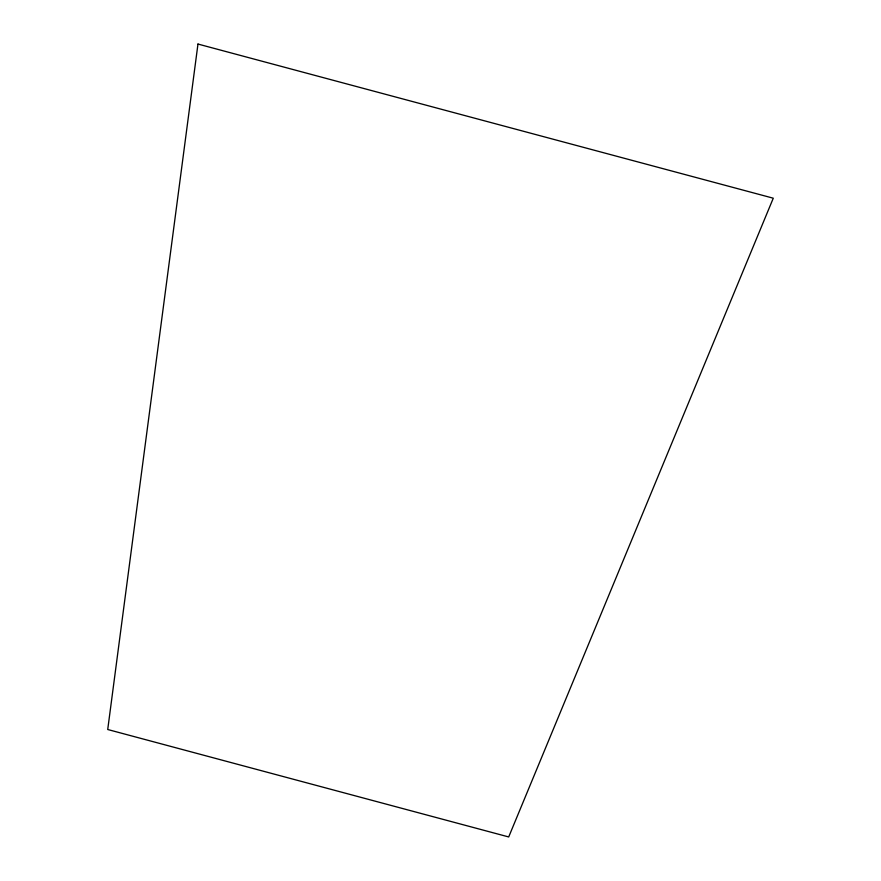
<?xml version="1.0" encoding="UTF-8"?>
<svg xmlns="http://www.w3.org/2000/svg" width="881" height="881" viewBox="0 0 881 881"><rect width="100%" height="100%" fill="white"/><g stroke="black" fill="none" stroke-linecap="round" stroke-linejoin="round"><path stroke-width="1.32" d="M197.972 44.05L107.724 729.512L508.7 836.95L773.276 198.203L197.972 44.05"/></g></svg>
